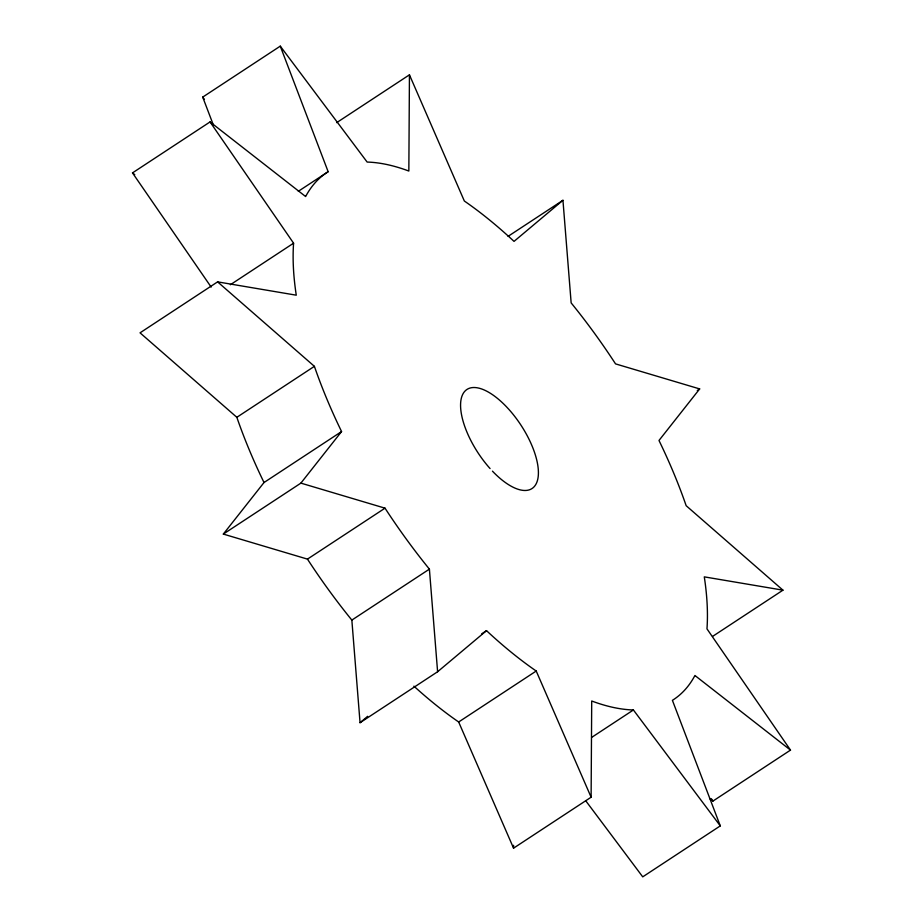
<?xml version="1.0" encoding="UTF-8"?>
<svg xmlns="http://www.w3.org/2000/svg" width="923" height="923" viewBox="0 0 923 923"><rect width="100%" height="100%" fill="white"/><g stroke="black" fill="none" stroke-linecap="round" stroke-linejoin="round"><path stroke-width="1.38" d="M336.664 122.655L409.443 74.832L408.843 171.043A315.435 135.946 56.7 0 0 367.146 162.067L280.269 46.15L202.714 97.111L213.409 125.159M585.967 801.095L642.731 876.85L720.286 825.889L633.409 709.972A315.435 135.946 56.7 0 1 591.712 700.995L591.112 797.207L513.557 848.168L513.58 845.295M211.159 287.088L132.497 172.889L210.052 121.928L293.583 243.187L293.445 245.241A315.435 135.946 56.7 0 0 295.902 292.729L296.26 295.187L217.597 281.873L140.042 332.834L236.842 417.3A315.435 135.946 56.7 0 0 264.013 482.521L223.331 534.082L307.463 559.119A315.435 135.946 56.7 0 0 351.848 620.094L360.051 722.709L437.606 671.748L486.525 630.651L488.682 632.67A315.435 135.946 56.7 0 0 534.082 669.544L536.217 671.033L591.112 797.207M223.331 534.082L300.886 483.121L341.568 431.56A315.435 135.946 56.7 0 1 314.397 366.339L217.597 281.873M508.065 236.357L562.949 200.291L571.152 302.906A315.435 135.946 56.7 0 1 615.537 363.881L699.669 388.918L658.987 440.479A315.435 135.946 56.7 0 1 686.158 505.7L782.958 590.166L712.568 636.42M562.949 200.291L514.03 241.388L511.873 239.38A315.435 135.946 56.7 0 0 466.473 202.495L464.338 201.006L409.443 74.832M360.051 722.709L367.654 716.317M298.325 191.303L328.15 171.701L280.269 46.15M230.346 284.746L293.583 243.187M236.842 417.3L314.397 366.339M264.013 482.521L341.568 431.56M307.463 559.119L385.018 508.169A315.435 135.946 56.7 0 0 429.403 569.133L437.606 671.748M697.28 390.487L699.669 388.918M351.848 620.094L429.403 569.133M481.748 633.789L486.525 630.651M413.919 686.17A315.435 135.946 56.7 0 0 456.527 720.505L458.662 721.994L536.217 671.033M591.655 737.408L633.409 709.972M709.579 798.43L712.948 801.072L790.503 750.111L706.972 628.851L707.11 626.798A315.435 135.946 56.7 0 0 704.653 579.309L704.284 576.863L782.958 590.166M300.886 483.121L385.018 508.169M210.052 121.928L305.628 196.541A315.435 135.946 56.7 0 1 328.15 171.701M132.497 172.889L134.746 174.643M790.503 750.111L694.927 675.498A315.435 135.946 56.7 0 1 672.405 700.338L720.286 825.889M202.714 97.111L204.433 99.407M711.321 798.718L712.948 801.072M458.662 721.994L513.557 848.168M492.455 471.157A59.257 25.544 56.7 0 0 537.532 480.179A59.257 25.544 56.7 0 0 508.908 409.42L506.519 406.835A59.257 25.544 56.7 0 0 461.442 397.813A59.257 25.544 56.7 0 0 490.067 468.561"/></g></svg>
